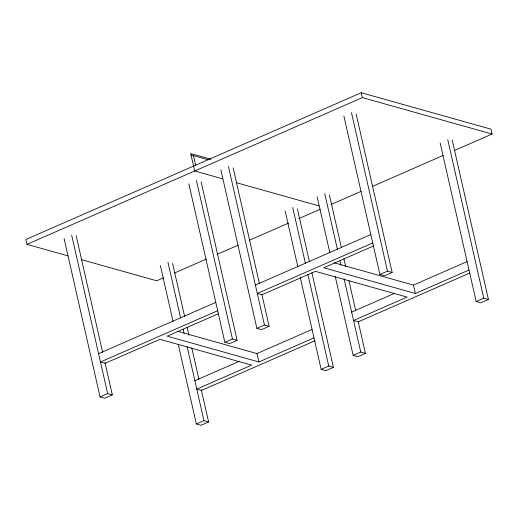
<?xml version="1.0" encoding="UTF-8"?>
<svg xmlns="http://www.w3.org/2000/svg" width="518" height="518" viewBox="0 0 518 518"><rect width="100%" height="100%" fill="white"/><g stroke="black" fill="none" stroke-linecap="round" stroke-linejoin="round"><path stroke-width="0.78" d="M454.344 150.57L492.1 134.052L490.986 129.163L361.266 92.722L25.9 239.465L27.014 244.354L68.182 255.918M27.014 244.354L362.373 97.611L492.1 134.052M163.397 277.881L156.734 280.795L81.384 259.628M174.501 273.018L206.339 259.091M217.443 254.234L238.17 245.163M249.275 240.3L288.513 223.135M298.88 218.596L320.344 209.201M331.449 204.345L361.065 191.388M372.17 186.525L443.24 155.432M98.582 353.677L215.792 302.395M255.387 285.068L370.817 234.557M217.677 310.709L100.473 361.991L105.148 363.306L159.991 339.309L251.625 365.132L196.782 389.128L201.457 390.442L314.976 340.773M372.727 242.961L257.291 293.466L261.972 294.781L315.501 271.361L407.109 297.099L353.58 320.519L358.255 321.833L469.988 272.947M218.68 313.63L167.217 336.15L258.851 361.972L313.986 337.846M373.731 245.882L323.756 267.748L415.365 293.486L469.01 270.014M64.057 238.435L100.065 396.917L107.653 393.596L112.328 394.91L104.986 362.581M188.85 183.825L224.857 342.314L232.446 338.992L237.127 340.307L201.12 181.818M220.856 169.82L256.863 328.308L264.452 324.987L269.133 326.301L261.966 294.761M343.881 115.993L379.888 274.475L387.477 271.16L392.152 272.468L356.144 113.986M112.328 394.91L104.74 398.232L100.065 396.917M237.127 340.307L229.539 343.628L224.857 342.314M269.133 326.301L261.545 329.623L256.863 328.308M392.152 272.468L384.563 275.79L379.888 274.475M194.872 380.73L239.335 361.273M177.752 331.326L256.941 353.567L312.076 329.442M351.67 312.114L394.198 293.505M334.272 262.833L413.455 285.081L467.1 261.609M178.257 344.328L196.348 423.964L203.937 420.648L208.618 421.963L201.269 389.633M300.187 277.111L321.147 369.36L328.736 366.038L333.411 367.353L311.914 272.733M335.237 276.508L353.153 355.354L360.742 352.033L365.417 353.347L358.249 321.808M440.164 143.039L476.171 301.528L483.76 298.206L488.435 299.521L452.253 140.248M208.618 421.963L201.029 425.278L196.348 423.964M333.411 367.353L325.822 370.674L321.147 369.36M365.417 353.347L357.828 356.669L353.153 355.354M488.435 299.521L480.846 302.842L476.171 301.528M210.917 159.246L190.715 153.574L194.69 170.979L222.656 178.833M191.019 154.927L208.191 159.751M236.642 182.763L318.978 205.892M447.753 139.724L483.76 298.206M413.455 285.081L415.365 293.486M361.266 92.722L362.373 97.611M351.469 112.671L387.477 271.16M329.409 194.865L341.414 247.695M343.92 258.728L345.713 266.615M348.938 280.808L355.743 310.774M324.734 193.551L337.451 249.534M339.963 260.573L341.038 265.3M344.081 278.703L360.742 352.033M317.145 196.872L329.862 252.855M297.403 208.871L309.408 261.7M292.728 207.556L305.445 263.539M307.951 274.579L328.736 366.038M285.14 210.878L297.856 266.861M233.126 167.813L259.46 283.722M228.444 166.498L264.452 324.987M256.941 353.567L258.851 361.972M193.479 155.62L195.674 165.287M196.439 180.504L232.446 338.992M172.611 263.474L184.609 316.304M187.121 327.344L188.908 335.224M191.777 347.843L198.944 379.383M167.929 262.16L180.653 318.143M183.158 329.183L184.052 333.126M187.102 346.529L203.937 420.648M160.347 265.481L173.064 321.464M76.146 235.638L102.655 352.331M71.646 235.114L107.653 393.596"/></g></svg>
